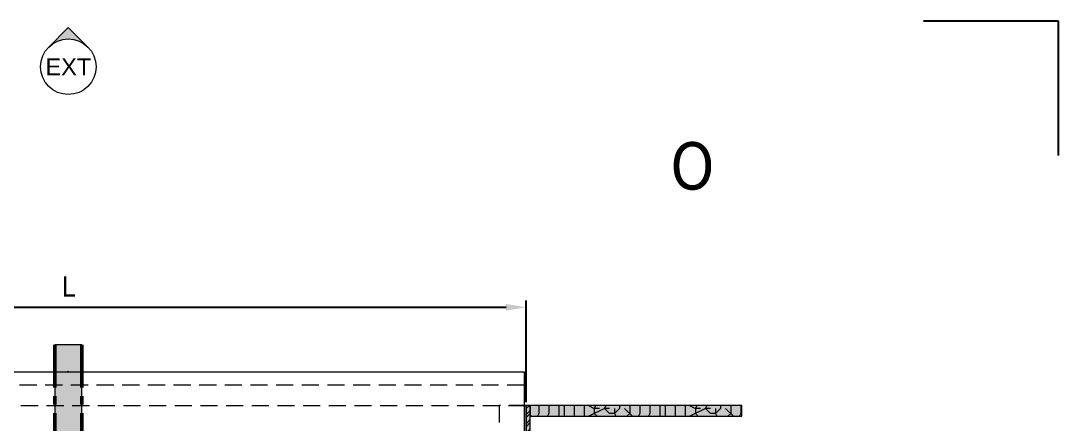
# Model space of a CAD drawing. Header units: millimetres. Extents: x -20000 to 230000, y -17405 to 24510.
# Drawn here: x 144965 to 145735, y -5586 to -5287 of the extents above; entities that cross this region are included whole.
import ezdxf
from ezdxf.enums import TextEntityAlignment as Align

# ---------------------------------------------------------------- set-up
doc = ezdxf.new("R2010")
doc.units = ezdxf.units.MM
doc.header["$PDMODE"] = 35
doc.header["$PDSIZE"] = 0.5
doc.linetypes.add('AXES', pattern=[50.800000000000004, 31.75, -6.35, 6.35, -6.35])
doc.linetypes.add('CACHE', pattern=[9.524999999999999, 6.35, -3.175])
doc.layers.get('0').update_dxf_attribs({"lineweight": 13})
doc.layers.get('Defpoints').update_dxf_attribs({"true_color": 0xc2a584})
for name, color, linetype, lineweight in [('0 - 1 (validé)', 3, 'Continuous', 13), ('1 - Aluminium', 150, 'Continuous', 13), ('1 - Axe', 1, 'AXES', 0), ('1 - Bois', 44, 'Continuous', 13), ('1 - Cotation', 32, 'Continuous', 13), ('1 - INTERROMPU', 253, 'CACHE', 13), ('1 - Texte', 7, 'Continuous', 13)]:
    doc.layers.add(name, color=color, linetype=linetype, lineweight=lineweight)
for name, color, linetype, lineweight, plot in [('0 - Invisible', 43, 'Continuous', 0, False), ('Intouchable', 252, 'Continuous', 13, False), ('Non visible', 163, 'Continuous', 25, False)]:
    doc.layers.add(name, color=color, linetype=linetype, lineweight=lineweight, plot=plot)
doc.layers.add('1 - Cache', color=7, linetype='Continuous', lineweight=0, true_color=0xffffff)
doc.styles.get("Standard").update_dxf_attribs({"font": 'ARIALUNI.TTF'})
doc.styles.add('Texte Poralu', font='tahomabd.ttf')
doc.dimstyles.new('100 - 1000', dxfattribs={"dimtxt": 15, "dimasz": 15, "dimexe": 5, "dimexo": 2.5, "dimgap": 8, "dimtad": 1, "dimdec": 1, "dimtxsty": 'Texte Poralu', "dimcen": 10, "dimazin": 0, "dimtfac": 1, "dimtdec": 1, "dimtmove": 0, "dimatfit": 3, "dimfxl": 1, "dimarcsym": 0})

# ---------------------------------------------------------------- blocks, each defined once
blk = doc.blocks.new('Cadre Coupe_Elev')
at = {"color": 7}
blk.add_attdef('REPERE_1', text='', height=300, dxfattribs=at).set_placement((1000, 9000), align=Align.MIDDLE_CENTER)
at = {"layer": '1 - Texte', "color": 7}
for tag, p in [('DEFINITION1', (5000, 1200)), ('DEFINITION2', (5000, 800))]:
    blk.add_attdef(tag, text='', height=250, dxfattribs=at).set_placement(p, align=Align.MIDDLE_CENTER)
at = {"layer": 'Non visible', "style": 'Texte Poralu'}
for p in [(5447.11721373623, 4905.799125232807), (5447.11721373623, 4605.799125232807)]:
    blk.add_attdef('REPERE_2', text='', height=35, dxfattribs=at).set_placement(p, align=Align.MIDDLE_LEFT)
blk = doc.blocks.new('Cadre centrage dessin')
at = {"layer": 'Defpoints'}
for p, q in [((634.9999999999418, -1016.500000000013), (734.9999999999418, -1016.500000000013)), ((734.9999999999418, -1016.500000000013), (734.9999999999418, -1116.500000000013))]:
    blk.add_line(p, q, dxfattribs=at)
blk = doc.blocks.new('*U189')
h = blk.add_hatch(color=256)
edge = h.paths.add_edge_path()
edge.add_line((-2.072522045462071e-13, 29.16815472393788), (-14.58407736196905, 14.58407736197051))
edge.add_arc((1.103117597267565e-11, -1.326938559031979e-11), 20.62500000001327, 90.00000000003098, 134.9999999999927, ccw=False)
edge.add_arc((-8.900435943814897e-12, -8.125056183416809e-12), 20.62500000000813, 45.00000000000222, 89.99999999997573, ccw=False)
edge.add_line((14.58407736196884, 14.58407736197071), (-2.060573933704291e-13, 29.16815472393788))
for p, q in [((0.00170546913411465, 29.16815472393787), (-14.58407736197124, 14.58407736196831)), ((14.58407736196884, 14.58407736197071), (0.00170546913411465, 29.16815472393787))]:
    blk.add_line(p, q)
blk.add_circle((0, 0), 20.625)
at = {"insert": (0, 0), "char_height": 12.5, "attachment_point": 5}
blk.add_mtext('EXT', dxfattribs=at)
blk = doc.blocks.new('*U1067')
at = {"layer": '1 - Aluminium'}
for p, q in [((-339.9998078140451, 207.6114635361618), (-338.4998078140415, 207.6114635361618)), ((339.9998078140451, 207.611683410234), (338.4998078140415, 207.611683410234))]:
    blk.add_line(p, q, dxfattribs=at)
at = {"layer": '1 - Aluminium', "linetype": 'CACHE', "ltscale": 2}
for p, q in [((-339.999807814027, 3.850744421461968), (-338.4998078140233, 3.850744421461968)), ((339.999807814027, 3.850744421461968), (338.4998078140233, 3.850744421461968))]:
    blk.add_line(p, q, dxfattribs=at)
for points in [[(-338.499807814027, 255.0000049042409), (338.499807814027, 255.0000049042409), (338.499807814027, 245.0000049042546), (-338.499807814027, 245.0000049042546)], [(338.499807814027, 1.500000000004547), (-338.499807814027, 1.500000000004547), (-338.499807814027, 0), (338.499807814027, 0)]]:
    blk.add_lwpolyline(points, close=True, dxfattribs=at)
at = {"layer": '1 - Aluminium', "linetype": 'ByBlock', "ltscale": 2}
for points in [[(-338.499807814027, 19.99999999998451), (-338.499807814027, 255.0000049042409), (338.499807814027, 255.0000049042455), (338.499807814027, 19.99999999998451)], [(-339.999807814027, 19.99999999998451), (-339.999807814027, 229.9998003159398), (-338.499807814027, 229.9998003159398), (-338.499807814027, 19.99999999998451)], [(339.999807814027, 19.99999999998451), (339.999807814027, 230.000020190012), (338.499807814027, 230.000020190012), (338.499807814027, 19.99999999998451)]]:
    blk.add_lwpolyline(points, dxfattribs=at)
at = {"layer": '1 - Aluminium', "linetype": 'CACHE', "ltscale": 2}
for points in [[(-339.999807814027, 229.9998003159398), (-319.999807814027, 229.9998003159398), (-319.999807814027, 19.99999999998451)], [(339.999807814027, 230.000020190012), (319.999807814027, 230.000020190012), (319.999807814027, 1.201488842928484), (339.999807814027, 1.201488842928484), (339.999807814027, 19.99999999998451)], [(339.999807814027, 19.99999999998451), (339.999807814027, 230.000020190012)], [(-338.499807814027, 1.201488842928484), (-339.999807814027, 1.201488842928484), (-339.999807814027, 19.99999999998451)], [(-319.999807814027, 19.99999999998451), (-319.999807814027, 1.201488842928484), (-339.999807814027, 1.201488842928484), (-339.999807814027, 19.99999999998451)], [(338.499807814027, 4.547473508864641e-12), (-338.499807814027, 0), (-338.499807814027, 19.99999999998451)], [(338.499807814027, 1.201488842928484), (339.999807814027, 1.201488842928484), (339.999807814027, 19.99999999998451)], [(338.499807814027, 19.99999999998451), (338.499807814027, 4.547473508864641e-12)]]:
    blk.add_lwpolyline(points, dxfattribs=at)
blk = doc.blocks.new('*D1342')
at = {"layer": '1 - Cotation', "color": 0, "lineweight": -2, "transparency": 16777216}
for p, q in [((144660.0001191611, -5569.571588351112), (144660.0001191611, -5494.256614634792)), ((144675.0001191611, -5499.256614634792), (145324.9999502224, -5499.256614634792)), ((145339.9999502224, -5569.571588351121), (145339.9999502224, -5494.256614634792))]:
    blk.add_line(p, q, dxfattribs=at)
at = {"layer": '1 - Cotation', "color": 0, "transparency": 16777216}
for points in [[(144675.0001191611, -5496.756614634792), (144675.0001191611, -5501.756614634792), (144660.0001191611, -5499.256614634792)], [(145324.9999502224, -5496.756614634792), (145324.9999502224, -5501.756614634792), (145339.9999502224, -5499.256614634792)]]:
    blk.add_solid(points, dxfattribs=at)
at = {"layer": 'Defpoints', "color": 0, "transparency": 16777216}
for p in [(145339.9999502224, -5499.256614634792), (144660.0001191611, -5572.071588351112), (145339.9999502224, -5572.071588351121)]:
    blk.add_point(p, dxfattribs=at)
at = {"layer": '1 - Cotation', "color": 0, "transparency": 16777216, "insert": (145000.0000346917, -5483.756614634792), "char_height": 15, "attachment_point": 5, "style": 'Texte Poralu'}
blk.add_mtext('L', dxfattribs=at)
blk = doc.blocks.new('*U844')
at = {"layer": '1 - Aluminium'}
h = blk.add_hatch(dxfattribs=at)
h.set_pattern_fill('ANSI32,_I', color=256, scale=0.5, style=2)
h.set_pattern_definition([(45, (-67442.98265020993, -44957.63873603865), (-3.367596045400933, 3.367596045400933), []), (45, (-67440.73758520994, -44957.63873603865), (-3.367596045400933, 3.367596045400933), [])])
h.paths.add_polyline_path([(0, 0), (3, 0), (3, 280.0000049042504), (0, 280.0000049042504)])
at = {"layer": '1 - Cache'}
h = blk.add_hatch(color=256, dxfattribs=at)
h.dxf.hatch_style = 2
h.paths.add_polyline_path([(0, 0), (3, 0), (3, 280.0000049042504), (0, 280.0000049042504)])
at = {"layer": '1 - Aluminium'}
blk.add_lwpolyline([(0, 0), (3, 0), (3, 280.0000049042504), (0, 280.0000049042504)], close=True, dxfattribs=at)
blk = doc.blocks.new('*U843')
at = {"layer": '1 - Bois'}
h = blk.add_hatch(dxfattribs=at)
h.set_pattern_fill('352', color=256, scale=75, style=0, pattern_type=2)
h.set_pattern_definition([(0, (158.2501443578496, -17), (75, 75), [22.5, -52.5]), (0, (158.2501443578496, -13.25), (75, 75), [22.5, -52.5]), (0, (162.0001443578496, -5.75), (75, 75), [15, -60]), (0, (165.7501443578496, 1.75), (75, 75), [11.25, -63.75]), (0, (165.7501443578496, 9.25), (75, 75), [7.5, -67.5]), (0, (147.0001443578496, 16.75), (75, 75), [3.75, -18.75, 3.75, -48.75]), (0, (158.2501443578496, 20.5), (75, 75), [3.75, -30, 11.25, -30]), (0, (173.2501443578496, 24.25), (75, 75), [3.75, -3.75, 3.75, -63.75]), (0, (169.5001443578496, 28), (75, 75), [3.75, -71.25]), (0, (165.7501443578496, 35.5), (75, 75), [11.25, -63.75]), (0, (165.7501443578496, 43), (75, 75), [15, -60]), (0, (162.0001443578496, 50.5), (75, 75), [18.75, -22.5, 3.75, -30]), (90, (132.0001443578496, 5.5), (-74.99999999999999, 75), [3.75, -7.5, 18.75, -45]), (90, (135.7501443578496, 13), (-74.99999999999999, 75), [3.75, -3.75, 11.25, -56.25]), (90, (139.5001443578496, 43), (-74.99999999999999, 75), [7.5, -67.5]), (90, (143.2501443578496, 13), (-74.99999999999999, 75), [15, -22.5, 3.75, -33.75]), (90, (147.0001443578496, 54.25), (-74.99999999999999, 75), [3.75, -71.25]), (90, (150.7501443578496, 16.75), (-74.99999999999999, 75), [11.25, -63.75]), (90, (158.2501443578496, 20.5), (-74.99999999999999, 75), [7.5, -67.5]), (90, (165.7501443578496, 20.5), (-74.99999999999999, 75), [3.75, -11.25, 11.25, -48.75]), (90, (169.5001443578496, 24.25), (-74.99999999999999, 75), [3.75, -71.25]), (90, (173.2501443578496, 9.25), (-74.99999999999999, 75), [10.5, -64.5]), (90, (177.0001443578496, -5.75), (-74.99999999999999, 75), [7.5, -67.5]), (90, (184.5001443578496, 24.25), (-74.99999999999999, 75), [3.75, -71.25]), (90, (192.0001443578496, 20.5), (-74.99999999999999, 75), [11.25, -63.75]), (90, (199.5001443578496, 20.5), (-74.99999999999999, 75), [11.25, -63.75]), (45, (188.2501443578496, -9.5), (8.326672684688674e-15, 75.00000000142686), [5.30325, -5.30325, 5.30325, -90.15626715]), (45, (173.2501443578496, 9.25), (8.326672684688674e-15, 75.00000000142686), [10.6065, -95.45951715]), (45, (143.2501443578496, 46.75), (8.326672684688674e-15, 75.00000000142686), [10.6065, -95.45951715]), (45, (158.2501443578496, 28), (8.326672684688674e-15, 75.00000000142686), [10.6065, -95.45951715]), (45, (162.0001443578496, 13), (8.326672684688674e-15, 75.00000000142686), [10.6065, -95.45951715]), (45, (184.5001443578496, -2), (8.326672684688674e-15, 75.00000000142686), [10.6065, -95.45951715]), (45, (177.0001443578496, 1.75), (8.326672684688674e-15, 75.00000000142686), [15.9099, -90.15611715]), (45, (154.5001443578496, 35.5), (8.326672684688674e-15, 75.00000000142686), [5.30325, -100.76276715]), (45, (150.7501443578496, 43), (8.326672684688674e-15, 75.00000000142686), [5.30325, -100.76276715]), (45, (180.7501443578496, 43), (8.326672684688674e-15, 75.00000000142686), [5.30325, -100.76276715]), (45, (150.7501443578496, 5.5), (8.326672684688674e-15, 75.00000000142686), [5.30325, -100.76276715]), (45, (192.0001443578496, 31.75), (8.326672684688674e-15, 75.00000000142686), [5.30325, -100.76276715]), (45, (165.7501443578496, 24.25), (8.326672684688674e-15, 75.00000000142686), [5.30325, -100.76276715]), (45, (173.2501443578496, 31.75), (8.326672684688674e-15, 75.00000000142686), [5.30325, -100.76276715]), (135, (169.5001443578496, 16.75), (-75.00000000142686, 8.326672684688674e-15), [5.30325, -5.30325, 15.9099, -79.54961714999999]), (135, (180.7501443578496, 16.75), (-75.00000000142686, 8.326672684688674e-15), [5.30325, -100.76276715]), (135, (180.7501443578496, -9.5), (-75.00000000142686, 8.326672684688674e-15), [5.30325, -100.76276715]), (135, (165.7501443578496, 9.25), (-75.00000000142686, 8.326672684688674e-15), [5.30325, -100.76276715]), (135, (177.0001443578496, 24.25), (-75.00000000142686, 8.326672684688674e-15), [5.30325, -100.76276715]), (135, (158.2501443578496, 5.5), (-75.00000000142686, 8.326672684688674e-15), [5.30325, -100.76276715]), (135, (188.2501443578496, 5.5), (-75.00000000142686, 8.326672684688674e-15), [5.30325, -100.76276715]), (135, (135.7501443578496, -17), (-75.00000000142686, 8.326672684688674e-15), [5.30325, -100.76276715]), (135, (139.5001443578496, -13.25), (-75.00000000142686, 8.326672684688674e-15), [10.6065, -95.45951715]), (135, (143.2501443578496, -9.5), (-75.00000000142686, 8.326672684688674e-15), [10.6065, -95.45951715]), (135, (150.7501443578496, -9.5), (-75.00000000142686, 8.326672684688674e-15), [10.6065, -95.45951715]), (135, (154.5001443578496, -2), (-75.00000000142686, 8.326672684688674e-15), [10.6065, -95.45951715]), (135, (184.5001443578496, 28), (-75.00000000142686, 8.326672684688674e-15), [10.6065, -95.45951715]), (135, (199.5001443578496, -9.5), (-75.00000000142686, 8.326672684688674e-15), [10.6065, -95.45951715]), (135, (203.2501443578496, 50.5), (-75.00000000142686, 8.326672684688674e-15), [10.6065, -95.45951715]), (135, (203.2501443578496, 43), (-75.00000000142686, 8.326672684688674e-15), [10.6065, -95.45951715]), (135, (195.7501443578496, 39.25), (-75.00000000142686, 8.326672684688674e-15), [10.6065, -95.45951715]), (135, (143.2501443578496, 39.25), (-75.00000000142686, 8.326672684688674e-15), [15.9099, -90.15611715]), (135, (192.0001443578496, 31.75), (-75.00000000142686, 8.326672684688674e-15), [15.9099, -90.15611715]), (26.56505119999999, (150.7501443578496, 54.25), (75.00000000000706, 3.000483611570459e-08), [8.385, -159.320098275]), (26.56505119999999, (150.7501443578496, 16.75), (75.00000000000706, 3.000483611570459e-08), [8.385, -159.320098275]), (26.56505119999999, (158.2501443578496, 39.25), (75.00000000000706, 3.000483611570459e-08), [8.385, -159.320098275]), (26.56505119999999, (180.7501443578496, -13.25), (75.00000000000706, 3.000483611570459e-08), [8.385, -159.320098275]), (26.56505119999999, (177.0001443578496, -5.75), (75.00000000000706, 3.000483611570459e-08), [8.385, -159.320098275]), (26.56505119999999, (154.5001443578496, 9.25), (75.00000000000706, 3.000483611570459e-08), [8.385, -159.320098275]), (26.56505119999999, (154.5001443578496, 46.75), (75.00000000000706, 3.000483611570459e-08), [8.385, -159.320098275]), (26.56505119999999, (177.0001443578496, 24.25), (75.00000000000706, 3.000483611570459e-08), [16.77, -150.935098275]), (63.43494882, (177.0001443578496, 35.5), (3.824898731075166e-09, 75.00000000000705), [8.384999999999982, -159.3200982749997]), (63.43494882, (188.2501443578496, 13), (3.824898731075166e-09, 75.00000000000705), [8.384999999999982, -159.3200982749997]), (63.43494882, (150.7501443578496, 28), (3.824898731075166e-09, 75.00000000000705), [8.384999999999982, -159.3200982749997]), (63.43494882, (135.7501443578496, 31.75), (3.824898731075166e-09, 75.00000000000705), [8.384999999999982, -159.3200982749997]), (63.43494882, (180.7501443578496, 16.75), (3.824898731075166e-09, 75.00000000000705), [8.384999999999982, -159.3200982749997]), (63.43494882, (173.2501443578496, 16.75), (3.824898731075166e-09, 75.00000000000705), [8.384999999999982, -159.3200982749997]), (63.43494882, (143.2501443578496, 28), (3.824898731075166e-09, 75.00000000000705), [16.76999999999996, -150.9350982749997]), (63.43494882, (199.5001443578496, 1.75), (3.824898731075166e-09, 75.00000000000705), [16.76999999999996, -150.9350982749997]), (63.43494882, (192.0001443578496, 5.5), (3.824898731075166e-09, 75.00000000000705), [16.76999999999996, -150.9350982749997]), (116.5650512, (132.0001443578496, -5.75), (-3.000486109572265e-08, 75.00000000000705), [8.384999999999982, -159.3200982749997]), (116.5650512, (132.0001443578496, 35.5), (-3.000486109572265e-08, 75.00000000000705), [8.384999999999982, -159.3200982749997]), (116.5650512, (147.0001443578496, -17), (-3.000486109572265e-08, 75.00000000000705), [8.384999999999982, -159.3200982749997]), (116.5650512, (139.5001443578496, 50.5), (-3.000486109572265e-08, 75.00000000000705), [8.384999999999982, -159.3200982749997]), (116.5650512, (147.0001443578496, 5.5), (-3.000486109572265e-08, 75.00000000000705), [8.384999999999982, -159.3200982749997]), (116.5650512, (162.0001443578496, 13), (-3.000486109572265e-08, 75.00000000000705), [8.384999999999982, -159.3200982749997]), (116.5650512, (169.5001443578496, 28), (-3.000486109572265e-08, 75.00000000000705), [8.384999999999982, -159.3200982749997]), (116.5650512, (135.7501443578496, -2), (2.408598827469133e-05, 75.00001205800363), [8.384999999999982, -159.3200982749997]), (116.5650512, (154.5001443578496, 9.25), (-3.000486109572265e-08, 75.00000000000705), [8.384999999999982, -159.3200982749997]), (116.5650512, (177.0001443578496, 1.75), (-3.000486109572265e-08, 75.00000000000705), [8.384999999999982, -159.3200982749997]), (116.5650512, (184.5001443578496, 9.25), (-3.000486109572265e-08, 75.00000000000705), [8.384999999999982, -159.3200982749997]), (116.5650512, (199.5001443578496, 31.75), (-3.000486109572265e-08, 75.00000000000705), [8.384999999999982, -159.3200982749997]), (116.5650512, (143.2501443578496, 54.25), (-3.000486109572265e-08, 75.00000000000705), [8.384999999999982, -159.3200982749997]), (116.5650512, (132.0001443578496, 50.5), (-3.000486109572265e-08, 75.00000000000705), [16.76999999999996, -150.9350982749997]), (116.5650512, (143.2501443578496, -2), (-3.000486109572265e-08, 75.00000000000705), [16.76999999999996, -150.9350982749997]), (153.43494882, (132.0001443578496, -13.25), (-75.00000000000705, 3.82492371109322e-09), [8.385, -159.320098275]), (153.43494882, (195.7501443578496, -17), (-75.00000000000705, 3.82492371109322e-09), [8.385, -159.320098275]), (153.43494882, (192.0001443578496, 20.5), (-75.00000000000705, 3.82492371109322e-09), [8.385, -159.320098275]), (153.43494882, (162.0001443578496, -5.75), (-75.00000000000705, 3.82492371109322e-09), [8.385, -159.320098275]), (153.43494882, (158.2501443578496, -13.25), (-75.00000000000705, 3.82492371109322e-09), [8.385, -159.320098275]), (153.43494882, (165.7501443578496, 1.75), (-75.00000000000705, 3.82492371109322e-09), [8.385, -159.320098275]), (153.43494882, (188.2501443578496, 46.75), (-75.00000000000705, 3.82492371109322e-09), [8.385, -159.320098275]), (153.43494882, (195.7501443578496, 50.5), (-75.00000000000705, 3.82492371109322e-09), [16.77, -150.935098275])])
h.paths.add_polyline_path([(0, 0), (157.0001443578496, 0), (157.0001443578496, 8), (0, 8)])
at = {"layer": '1 - Cache'}
h = blk.add_hatch(color=256, dxfattribs=at)
h.dxf.hatch_style = 2
h.paths.add_polyline_path([(0, 0), (157.0001443578496, 0), (157.0001443578496, 8), (0, 8)])
at = {"layer": '1 - Bois'}
blk.add_lwpolyline([(0, 0), (157.0001443578496, 0), (157.0001443578496, 8), (0, 8)], close=True, dxfattribs=at)
blk = doc.blocks.new('*U810')
at = {"layer": '1 - Cache'}
blk.add_hatch(color=256, dxfattribs=at).paths.add_polyline_path([(-9.999998090614719, 20.00000095469253), (-10.00005250810444, -550.0001083449146), (9.999947491895472, -550.0001102542997), (10.00000190938519, 19.9999990453073)])
at = {"layer": '0 - Invisible'}
blk.add_lwpolyline([(-9.999998090614719, 20.00000095469253), (-10.00005250810444, -550.0001083449146), (9.999947491895472, -550.0001102542997), (10.00000190938519, 19.9999990453073)], close=True, dxfattribs=at)
for p in [(0, 0), (-5.059871924583109e-05, -530.0001092996072)]:
    blk.add_point(p, dxfattribs=at)
at = {"layer": '1 - Axe', "lineweight": 50}
for p, q in [((-9.999998090614719, 20.00000095469253), (-10.00005250810444, -550.0001083449146)), ((10.00000190938519, 19.9999990453073), (9.999947491895472, -550.0001102542997))]:
    blk.add_line(p, q, dxfattribs=at)

msp = doc.modelspace()

# ---------------------------------------------------------------- linework, layer by layer
at = {"layer": '1 - INTERROMPU', "ltscale": 2}
msp.add_line((144660.0001191611, -5572.071588351112), (145339.9999502224, -5572.071588351121), dxfattribs=at)

# ---------------------------------------------------------------- block references
for name, p in [('*U189', (145000.0016774453, -5320.671534170388)), ('*U810', (144999.9999269751, -5547.071588351128)), ('*U1067', (144999.9999269751, -5802.071593255371)), ('*U844', (145339.999950223, -5852.071593255371))]:
    msp.add_blockref(name, p)
at = {"rotation": 179.9999598587278}
msp.add_blockref('*U843', (145500.0000945805, -5572.071698345001), dxfattribs=at)
at = {"layer": '0 - 1 (validé)'}
ref = msp.add_blockref('Cadre Coupe_Elev', (140000, -10000), dxfattribs=at)
ref.add_attrib('REPERE_2', 'O', dxfattribs={"layer": 'Non visible', "height": 35, "style": 'Texte Poralu'}).set_placement((145447.1172137362, -5394.200874767193), align=Align.MIDDLE_LEFT)
at = {"layer": 'Intouchable'}
msp.add_blockref('Cadre centrage dessin', (145000, -4270.003379446438), dxfattribs=at)

# ---------------------------------------------------------------- dimensions: what is measured, and where the dimension line sits
at = {"layer": '1 - Cotation'}
dim = msp.add_linear_dim(base=(145339.9999502224, -5499.256614634792), p1=(144660.0001191611, -5572.071588351112), p2=(145339.9999502224, -5572.071588351121), text='L', dimstyle='100 - 1000', dxfattribs=at)
dim.commit()
dim.dimension.update_dxf_attribs({"geometry": '*D1342', "text_midpoint": (145000.0000346917, -5483.756614634792)})

doc.saveas('drawing.dxf')
